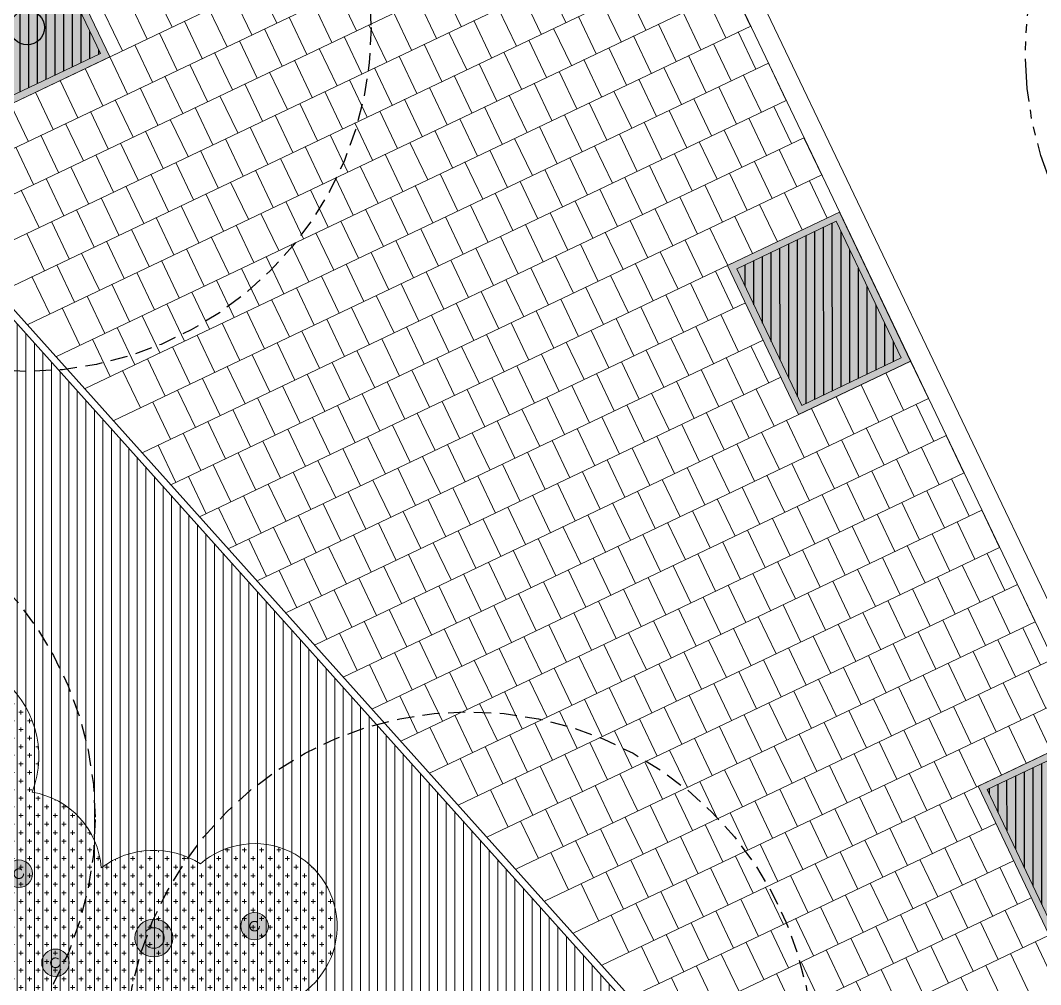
# Model space of a CAD drawing. Header units: metres. Extents: x 678805 to 1359287, y 2747329 to 5497370.
# Drawn here: x 679971.02 to 679985.86, y 2748777.29 to 2748791.31 of the extents above; entities that cross this region are included whole.
import ezdxf
from ezdxf.enums import TextEntityAlignment as Align

# ---------------------------------------------------------------- set-up
doc = ezdxf.new("R2010")
doc.units = ezdxf.units.M
for name, pattern in [('XREF_MON_EIT SUPPORT$0$HIDDEN', [0.375, 0.25, -0.125]), ('XREF_MON_EIT SUPPORT$0$LIM ACERAS$0$PHANTOM2', [1.25, 0.625, -0.125, 0.125, -0.125, 0.125, -0.125]), ('XREF_MON_HSC_FURNITURE$0$DASHED2', [0.375, 0.25, -0.125]), ('XREF_MON_SFT_TREES$0$HIDDEN', [0.375, 0.25, -0.125])]:
    doc.linetypes.add(name, pattern=pattern)
for name, color, linetype in [('00_XREF_MON_HSC_PAVEMENT', 7, 'Continuous'), ('00_XREF_TWQ_BUILDINGS', 7, 'Continuous'), ('00_XREF_TWQ_SFT_TREES', 7, 'Continuous'), ('00_XREF_TWQ_URBAN CONTEXT', 7, 'Continuous'), ('XREF_MON_EIT SUPPORT$0$SL_TREE_CANOPY_', 254, 'XREF_MON_EIT SUPPORT$0$HIDDEN'), ('XREF_MON_EIT SUPPORT$0$SL_TREE_TRUNK_', 254, 'Continuous'), ('XREF_MON_EIT SUPPORT$0$SL_Trees_out_of_scope_', 254, 'Continuous'), ('XREF_MON_GENERAL_LAYOUT$0$02-L-Edge Line Step -10cm', 6, 'Continuous'), ('XREF_MON_HSC_PAVEMENT$0$03-TR-Tree Pit_Green', 74, 'Continuous'), ('XREF_MON_SFT_TREES$0$SL_TREE_CANOPY', 251, 'XREF_MON_SFT_TREES$0$HIDDEN'), ('XREF_MON_SFT_TREES$0$SL_TREE_TRUNK', 251, 'Continuous'), ('XREF_MON_URBAN CONTEXT$0$XREF_MON_EIT SUPPORT', 7, 'Continuous')]:
    doc.layers.add(name, color=color, linetype=linetype)
for name, color, linetype, true_color in [('02-L-Waterfeatures 01', 7, 'Continuous', 0x4da6ff), ('XREF_MON_HSC_PAVEMENT$0$03-TR-Tree Pit_White', 7, 'Continuous', 0xfcfcfc), ('XREF_MON_SFT_TREES$0$SL_TREE_ALBIZIA_LEBBECK', 7, 'Continuous', 0xa3a300), ('XREF_MON_SFT_TREES$0$SL_TREE_ZIZIPHUS_SPINA', 7, 'Continuous', 0xc6d408)]:
    doc.layers.add(name, color=color, linetype=linetype, true_color=true_color)
for name, color, linetype, lineweight in [('XREF_MON_GENERAL_LAYOUT$0$02-L-Material Change', 251, 'Continuous', 5), ('XREF_MON_GENERAL_LAYOUT$0$04-BK-Tree Pit', 6, 'Continuous', 5), ('XREF_MON_HSC_FURNITURE$0$02-L-Furnitures  type 1', 8, 'Continuous', 13), ('XREF_MON_HSC_FURNITURE$0$02-L-Furnitures Paviments', 8, 'Continuous', 5), ('XREF_MON_HSC_PAVEMENT$0$04-BK-Tree Pit', 6, 'Continuous', 5)]:
    doc.layers.add(name, color=color, linetype=linetype, lineweight=lineweight)
for name, color, linetype, lineweight, true_color in [('XREF_MON_HSC_PAVEMENT$0$02-L-Joints-Paviment_07_Precast Concrete Blocks 60X40', 7, 'Continuous', 5, 0x999999), ('XREF_MON_HSC_PAVEMENT$0$03-TR-Pavement_02_Sealed Gravel', 7, 'Continuous', 5, 0x38321e), ('XREF_MON_HSC_PAVEMENT$0$03-TR-Pavement_07_Precast Concrete Blocks 60X40', 7, 'Continuous', 5, 0x999999)]:
    doc.layers.add(name, color=color, linetype=linetype, lineweight=lineweight, true_color=true_color)
doc.layers.get('XREF_MON_SFT_TREES$0$SL_TREE_ALBIZIA_LEBBECK').off()
doc.layers.get('XREF_MON_SFT_TREES$0$SL_TREE_ZIZIPHUS_SPINA').off()
doc.styles.add('XREF_MON_GENERAL_LAYOUT$0$Standard', font='arial.ttf')

# ---------------------------------------------------------------- blocks, each defined once
blk = doc.blocks.new('XREF_MON_EIT SUPPORT$0$trees_outofboundaries')
at = {"layer": 'XREF_MON_EIT SUPPORT$0$SL_TREE_TRUNK_'}
h = blk.add_hatch(color=256, dxfattribs=at)
h.dxf.hatch_style = 1
edge = h.paths.add_edge_path()
edge.add_arc((0, 0), 0.25, 0, 360)
at = {"layer": 'XREF_MON_EIT SUPPORT$0$SL_TREE_CANOPY_', "linetype": 'XREF_MON_EIT SUPPORT$0$LIM ACERAS$0$PHANTOM2'}
blk.add_circle((0, 0), 5, dxfattribs=at)
at = {"layer": 'XREF_MON_EIT SUPPORT$0$SL_TREE_TRUNK_'}
blk.add_circle((0, 0), 0.25, dxfattribs=at)
blk = doc.blocks.new('XREF_MON_EIT SUPPORT')
at = {"layer": 'XREF_MON_EIT SUPPORT$0$SL_Trees_out_of_scope_'}
blk.add_blockref('XREF_MON_EIT SUPPORT$0$trees_outofboundaries', (679990.636, 2748790.831), dxfattribs=at)
blk = doc.blocks.new('XREF_MON_URBAN CONTEXT')
at = {"layer": 'XREF_MON_URBAN CONTEXT$0$XREF_MON_EIT SUPPORT'}
blk.add_blockref('XREF_MON_EIT SUPPORT', (0, 0), dxfattribs=at)
blk = doc.blocks.new('XREF_MON_SFT_TREES$0$Ziziphus_spina_christi')
h = blk.add_hatch()
h.set_pattern_fill('ANSI31', color=256, scale=0.1)
edge = h.paths.add_edge_path()
edge.add_arc((0, 0), 5, 0, 360)
at = {"layer": 'XREF_MON_SFT_TREES$0$SL_TREE_TRUNK'}
h = blk.add_hatch(color=256, dxfattribs=at)
h.dxf.hatch_style = 1
edge = h.paths.add_edge_path()
edge.add_arc((0, 0), 0.25, 0, 360)
at = {"layer": 'XREF_MON_SFT_TREES$0$SL_TREE_CANOPY', "linetype": 'XREF_MON_SFT_TREES$0$HIDDEN'}
blk.add_circle((0, 0), 5, dxfattribs=at)
at = {"layer": 'XREF_MON_SFT_TREES$0$SL_TREE_TRUNK'}
blk.add_circle((0, 0), 0.25, dxfattribs=at)
blk = doc.blocks.new('XREF_MON_SFT_TREES$0$Albizia_lebbeck')
h = blk.add_hatch()
h.set_pattern_fill('ANSI31', color=256, scale=0.1)
edge = h.paths.add_edge_path()
edge.add_arc((0, 0), 5, -25.4481, 334.5519)
at = {"layer": 'XREF_MON_SFT_TREES$0$SL_TREE_TRUNK'}
h = blk.add_hatch(color=256, dxfattribs=at)
h.dxf.hatch_style = 1
edge = h.paths.add_edge_path()
edge.add_arc((0, 0), 0.25, 0, 360)
at = {"layer": 'XREF_MON_SFT_TREES$0$SL_TREE_CANOPY', "linetype": 'XREF_MON_SFT_TREES$0$HIDDEN'}
blk.add_circle((0, 0), 5, dxfattribs=at)
at = {"layer": 'XREF_MON_SFT_TREES$0$SL_TREE_TRUNK'}
blk.add_circle((0, 0), 0.25, dxfattribs=at)
blk = doc.blocks.new('XREF_MON_SFT_TREES')
at = {"layer": 'XREF_MON_SFT_TREES$0$SL_TREE_ALBIZIA_LEBBECK', "rotation": 25.44812939262281}
blk.add_blockref('XREF_MON_SFT_TREES$0$Albizia_lebbeck', (679970.779, 2748771.981), dxfattribs=at)
at = {"layer": 'XREF_MON_SFT_TREES$0$SL_TREE_ZIZIPHUS_SPINA', "rotation": 25.44812939262281}
for p in [(679971.122, 2748791.205), (679967.11, 2748779.691), (679977.549, 2748776.258)]:
    blk.add_blockref('XREF_MON_SFT_TREES$0$Ziziphus_spina_christi', p, dxfattribs=at)
blk = doc.blocks.new('XREF_MON_HSC_PAVEMENT$0$ALCORQUE RECTANGULAR')
at = {"layer": 'XREF_MON_HSC_PAVEMENT$0$03-TR-Tree Pit_Green', "ltscale": 0.3}
h = blk.add_hatch(dxfattribs=at)
h.set_pattern_fill('ANSI31', color=256, scale=0.04, angle=-45)
h.set_pattern_definition([(360, (-2068898.16958, 3428624.0145), (3e-17, 0.127), [])])
h.paths.add_polyline_path([(679903.391, 2748647.421), (679902.702, 2748648.869), (679904.689, 2748649.814), (679905.377, 2748648.367)])
at = {"layer": 'XREF_MON_HSC_PAVEMENT$0$03-TR-Tree Pit_White'}
h = blk.add_hatch(color=256, dxfattribs=at)
h.dxf.hatch_style = 1
h.paths.add_polyline_path([(679903.344, 2748647.288), (679902.569, 2748648.916), (679904.736, 2748649.947), (679905.511, 2748648.319)])
blk = doc.blocks.new('XREF_MON_HSC_PAVEMENT$0$Escocell Quadrat')
at = {"layer": 'XREF_MON_HSC_PAVEMENT$0$03-TR-Tree Pit_Green'}
h = blk.add_hatch(dxfattribs=at)
h.set_pattern_fill('ANSI31', color=256, scale=0.04, angle=19.5514)
h.set_pattern_definition([(64.551379247, (-1794786.01457, -2189831.7944), (-0.114677314033, 0.0545720958565), [])])
h.paths.add_polyline_path([(-1.159, 0.359), (-2.759, 0.359), (-2.759, -1.241), (-1.159, -1.241)])
at = {"layer": 'XREF_MON_HSC_PAVEMENT$0$03-TR-Tree Pit_White'}
h = blk.add_hatch(color=256, dxfattribs=at)
h.dxf.hatch_style = 1
h.paths.add_polyline_path([(-2.859, 0.459), (-1.059, 0.459), (-1.059, -1.341), (-2.859, -1.341)])
at = {"ltscale": 0.3}
blk.add_lwpolyline([(-2.759, -1.241), (-1.159, -1.241), (-1.159, 0.359), (-2.759, 0.359)], close=True, dxfattribs=at)
blk = doc.blocks.new('XREF_MON_HSC_PAVEMENT')
at = {"layer": 'XREF_MON_HSC_PAVEMENT$0$03-TR-Pavement_02_Sealed Gravel', "linetype": 'Continuous'}
h = blk.add_hatch(dxfattribs=at)
h.set_pattern_fill('ANSI31', color=256, scale=0.0393, angle=45)
h.set_pattern_definition([(90, (652974.11672, 2717198.73223), (-0.1247775, 0), [])])
h.paths.add_polyline_path([(679942.353, 2748782.84), (679957.858, 2748787.975), (679962.616, 2748773.612), (679947.111, 2748768.477)], flags=16)
h.paths.add_polyline_path([(679947.422, 2748813.15), (679917.58, 2748798.949), (679953.093, 2748759.365), (679980.42, 2748776.369)])
at = {"layer": 'XREF_MON_HSC_PAVEMENT$0$02-L-Joints-Paviment_07_Precast Concrete Blocks 60X40'}
for points in [[(679974.492, 2748791.811), (679974.75, 2748791.269)], [(679978.957, 2748791.279), (679978.7, 2748791.821)], [(679973.228, 2748791.21), (679972.97, 2748791.751)], [(679975.912, 2748791.159), (679975.654, 2748791.701)], [(679977.176, 2748791.76), (679977.434, 2748791.219)], [(679978.596, 2748791.107), (679978.338, 2748791.649)], [(679979.86, 2748791.709), (679980.118, 2748791.167)], [(679981.642, 2748791.227), (679981.384, 2748791.769)], [(679972.867, 2748791.038), (679972.609, 2748791.58)], [(679974.131, 2748791.639), (679974.389, 2748791.098)], [(679975.551, 2748790.987), (679975.293, 2748791.529)], [(679976.815, 2748791.589), (679977.073, 2748791.047)], [(679979.499, 2748791.537), (679979.757, 2748790.995)], [(679981.281, 2748791.055), (679981.023, 2748791.597)], [(679972.506, 2748790.866), (679972.248, 2748791.408)], [(679973.77, 2748791.467), (679974.028, 2748790.926)], [(679975.19, 2748790.815), (679974.932, 2748791.357)], [(679976.454, 2748791.417), (679976.711, 2748790.875)], [(679978.235, 2748790.935), (679977.977, 2748791.477)], [(679979.138, 2748791.365), (679979.396, 2748790.823)], [(679980.919, 2748790.883), (679980.662, 2748791.425)], [(679973.409, 2748791.296), (679973.666, 2748790.754)], [(679976.092, 2748791.245), (679976.35, 2748790.703)], [(679977.874, 2748790.763), (679977.616, 2748791.305)], [(679980.558, 2748790.712), (679980.3, 2748791.253)], [(679973.047, 2748791.124), (679973.305, 2748790.582)], [(679974.828, 2748790.643), (679974.571, 2748791.185)], [(679975.731, 2748791.073), (679975.989, 2748790.531)], [(679977.513, 2748790.591), (679977.255, 2748791.133)], [(679978.777, 2748791.193), (679979.035, 2748790.651)], [(679980.197, 2748790.54), (679979.939, 2748791.082)], [(679981.461, 2748791.141), (679981.719, 2748790.6)], [(679972.686, 2748790.952), (679972.944, 2748790.41)], [(679974.467, 2748790.471), (679974.209, 2748791.013)], [(679977.151, 2748790.42), (679976.894, 2748790.961)], [(679978.416, 2748791.021), (679978.673, 2748790.479)], [(679979.836, 2748790.368), (679979.578, 2748790.91)], [(679981.1, 2748790.969), (679981.358, 2748790.428)], [(679972.325, 2748790.78), (679972.583, 2748790.238)], [(679974.106, 2748790.299), (679973.848, 2748790.841)], [(679975.37, 2748790.901), (679975.628, 2748790.359)], [(679976.79, 2748790.248), (679976.532, 2748790.79)], [(679978.054, 2748790.849), (679978.312, 2748790.308)], [(679980.739, 2748790.798), (679980.997, 2748790.256)], [(679971.964, 2748790.608), (679972.222, 2748790.066)], [(679973.745, 2748790.128), (679973.487, 2748790.669)], [(679975.009, 2748790.729), (679975.267, 2748790.187)], [(679976.429, 2748790.076), (679976.171, 2748790.618)], [(679977.693, 2748790.677), (679977.951, 2748790.136)], [(679979.475, 2748790.196), (679979.217, 2748790.738)], [(679980.378, 2748790.626), (679980.635, 2748790.084)], [(679982.159, 2748790.144), (679981.901, 2748790.686)], [(679973.384, 2748789.956), (679973.126, 2748790.498)], [(679974.648, 2748790.557), (679974.906, 2748790.015)], [(679977.332, 2748790.506), (679977.59, 2748789.964)], [(679979.113, 2748790.024), (679978.856, 2748790.566)], [(679981.798, 2748789.972), (679981.54, 2748790.514)], [(679971.603, 2748790.436), (679971.86, 2748789.894)], [(679973.022, 2748789.784), (679972.765, 2748790.326)], [(679974.287, 2748790.385), (679974.544, 2748789.844)], [(679976.068, 2748789.904), (679975.81, 2748790.446)], [(679976.971, 2748790.334), (679977.229, 2748789.792)], [(679978.752, 2748789.852), (679978.494, 2748790.394)], [(679980.016, 2748790.454), (679980.274, 2748789.912)], [(679981.437, 2748789.801), (679981.179, 2748790.342)], [(679971.241, 2748790.264), (679971.499, 2748789.723)], [(679973.925, 2748790.214), (679974.183, 2748789.672)], [(679975.707, 2748789.732), (679975.449, 2748790.274)], [(679978.391, 2748789.68), (679978.133, 2748790.222)], [(679979.655, 2748790.282), (679979.913, 2748789.74)], [(679981.075, 2748789.629), (679980.818, 2748790.17)], [(679970.88, 2748790.092), (679971.138, 2748789.551)], [(679972.661, 2748789.612), (679972.403, 2748790.154)], [(679973.564, 2748790.042), (679973.822, 2748789.5)], [(679975.345, 2748789.56), (679975.088, 2748790.102)], [(679976.61, 2748790.162), (679976.867, 2748789.62)], [(679978.03, 2748789.508), (679977.772, 2748790.05)], [(679979.294, 2748790.11), (679979.552, 2748789.568)], [(679981.978, 2748790.058), (679982.236, 2748789.517)], [(679972.3, 2748789.44), (679972.042, 2748789.982)], [(679973.203, 2748789.87), (679973.461, 2748789.328)], [(679974.984, 2748789.388), (679974.726, 2748789.93)], [(679976.248, 2748789.99), (679976.506, 2748789.448)], [(679977.669, 2748789.337), (679977.411, 2748789.878)], [(679978.933, 2748789.938), (679979.191, 2748789.396)], [(679980.714, 2748789.457), (679980.456, 2748789.999)], [(679981.617, 2748789.886), (679981.875, 2748789.345)], [(679971.939, 2748789.268), (679971.681, 2748789.81)], [(679974.623, 2748789.216), (679974.365, 2748789.758)], [(679975.887, 2748789.818), (679976.145, 2748789.276)], [(679978.572, 2748789.766), (679978.829, 2748789.225)], [(679980.353, 2748789.285), (679980.095, 2748789.827)], [(679971.578, 2748789.096), (679971.32, 2748789.638)], [(679972.842, 2748789.698), (679973.1, 2748789.156)], [(679974.262, 2748789.045), (679974.004, 2748789.586)], [(679975.526, 2748789.646), (679975.784, 2748789.104)], [(679977.307, 2748789.165), (679977.05, 2748789.707)], [(679978.21, 2748789.594), (679978.468, 2748789.053)], [(679979.992, 2748789.113), (679979.734, 2748789.655)], [(679981.256, 2748789.715), (679981.514, 2748789.173)], [(679982.676, 2748789.061), (679982.418, 2748789.603)], [(679971.216, 2748788.924), (679970.959, 2748789.466)], [(679972.481, 2748789.526), (679972.738, 2748788.984)], [(679975.165, 2748789.474), (679975.423, 2748788.933)], [(679976.946, 2748788.993), (679976.688, 2748789.535)], [(679977.849, 2748789.423), (679978.107, 2748788.881)], [(679979.631, 2748788.941), (679979.373, 2748789.483)], [(679980.895, 2748789.543), (679981.153, 2748789.001)], [(679982.315, 2748788.889), (679982.057, 2748789.431)], [(679972.119, 2748789.354), (679972.377, 2748788.812)], [(679973.901, 2748788.873), (679973.643, 2748789.415)], [(679974.804, 2748789.302), (679975.062, 2748788.761)], [(679976.585, 2748788.821), (679976.327, 2748789.363)], [(679979.269, 2748788.769), (679979.012, 2748789.311)], [(679980.534, 2748789.371), (679980.791, 2748788.829)], [(679971.758, 2748789.182), (679972.016, 2748788.64)], [(679973.54, 2748788.701), (679973.282, 2748789.243)], [(679974.443, 2748789.131), (679974.7, 2748788.589)], [(679976.224, 2748788.649), (679975.966, 2748789.191)], [(679977.488, 2748789.251), (679977.746, 2748788.709)], [(679978.908, 2748788.597), (679978.65, 2748789.139)], [(679980.172, 2748789.199), (679980.43, 2748788.657)], [(679981.954, 2748788.718), (679981.696, 2748789.259)], [(679971.397, 2748789.01), (679971.655, 2748788.469)], [(679973.178, 2748788.529), (679972.921, 2748789.071)], [(679975.863, 2748788.477), (679975.605, 2748789.019)], [(679977.127, 2748789.079), (679977.385, 2748788.537)], [(679979.811, 2748789.027), (679980.069, 2748788.485)], [(679981.593, 2748788.546), (679981.335, 2748789.087)], [(679971.036, 2748788.839), (679971.294, 2748788.297)], [(679972.817, 2748788.357), (679972.559, 2748788.899)], [(679974.081, 2748788.959), (679974.339, 2748788.417)], [(679975.501, 2748788.305), (679975.244, 2748788.847)], [(679976.766, 2748788.907), (679977.023, 2748788.365)], [(679978.547, 2748788.426), (679978.289, 2748788.967)], [(679979.45, 2748788.855), (679979.708, 2748788.313)], [(679981.231, 2748788.374), (679980.974, 2748788.916)], [(679982.496, 2748788.975), (679982.753, 2748788.434)], [(679972.456, 2748788.185), (679972.198, 2748788.727)], [(679973.72, 2748788.787), (679973.978, 2748788.245)], [(679976.404, 2748788.735), (679976.662, 2748788.193)], [(679978.186, 2748788.254), (679977.928, 2748788.795)], [(679979.089, 2748788.683), (679979.347, 2748788.142)], [(679980.87, 2748788.202), (679980.612, 2748788.744)], [(679982.134, 2748788.803), (679982.392, 2748788.262)], [(679972.095, 2748788.013), (679971.837, 2748788.555)], [(679973.359, 2748788.615), (679973.617, 2748788.073)], [(679975.14, 2748788.133), (679974.882, 2748788.675)], [(679976.043, 2748788.563), (679976.301, 2748788.021)], [(679977.825, 2748788.082), (679977.567, 2748788.624)], [(679980.509, 2748788.03), (679980.251, 2748788.572)], [(679981.773, 2748788.632), (679982.031, 2748788.09)], [(679971.734, 2748787.841), (679971.476, 2748788.383)], [(679972.998, 2748788.443), (679973.256, 2748787.901)], [(679974.779, 2748787.962), (679974.521, 2748788.503)], [(679975.682, 2748788.391), (679975.94, 2748787.85)], [(679977.463, 2748787.91), (679977.206, 2748788.452)], [(679978.728, 2748788.511), (679978.985, 2748787.97)], [(679980.148, 2748787.858), (679979.89, 2748788.4)], [(679981.412, 2748788.46), (679981.67, 2748787.918)], [(679972.637, 2748788.271), (679972.894, 2748787.729)], [(679974.418, 2748787.79), (679974.16, 2748788.332)], [(679977.102, 2748787.738), (679976.844, 2748788.28)], [(679978.366, 2748788.34), (679978.624, 2748787.798)], [(679981.051, 2748788.288), (679981.309, 2748787.746)], [(679971.372, 2748787.67), (679971.115, 2748788.211)], [(679972.275, 2748788.099), (679972.533, 2748787.558)], [(679974.057, 2748787.618), (679973.799, 2748788.16)], [(679975.321, 2748788.219), (679975.579, 2748787.678)], [(679976.741, 2748787.566), (679976.483, 2748788.108)], [(679978.005, 2748788.168), (679978.263, 2748787.626)], [(679979.787, 2748787.686), (679979.529, 2748788.228)], [(679980.69, 2748788.116), (679980.947, 2748787.574)], [(679973.696, 2748787.446), (679973.438, 2748787.988)], [(679974.96, 2748788.048), (679975.218, 2748787.506)], [(679977.644, 2748787.996), (679977.902, 2748787.454)], [(679979.425, 2748787.514), (679979.168, 2748788.056)], [(679980.328, 2748787.944), (679980.586, 2748787.402)], [(679971.914, 2748787.927), (679972.172, 2748787.386)], [(679973.334, 2748787.274), (679973.077, 2748787.816)], [(679974.599, 2748787.876), (679974.856, 2748787.334)], [(679976.38, 2748787.394), (679976.122, 2748787.936)], [(679977.283, 2748787.824), (679977.541, 2748787.282)], [(679979.064, 2748787.343), (679978.806, 2748787.884)], [(679971.553, 2748787.756), (679971.811, 2748787.214)], [(679972.973, 2748787.102), (679972.715, 2748787.644)], [(679974.237, 2748787.704), (679974.495, 2748787.162)], [(679976.019, 2748787.222), (679975.761, 2748787.764)], [(679976.922, 2748787.652), (679977.179, 2748787.11)], [(679978.703, 2748787.171), (679978.445, 2748787.712)], [(679979.967, 2748787.772), (679980.225, 2748787.23)], [(679981.387, 2748787.119), (679981.13, 2748787.661)], [(679971.192, 2748787.584), (679971.45, 2748787.042)], [(679973.876, 2748787.532), (679974.134, 2748786.99)], [(679975.657, 2748787.051), (679975.4, 2748787.592)], [(679978.342, 2748786.999), (679978.084, 2748787.541)], [(679979.606, 2748787.6), (679979.864, 2748787.059)], [(679972.612, 2748786.93), (679972.354, 2748787.472)], [(679973.515, 2748787.36), (679973.773, 2748786.818)], [(679975.296, 2748786.879), (679975.038, 2748787.42)], [(679976.56, 2748787.48), (679976.818, 2748786.938)], [(679977.981, 2748786.827), (679977.723, 2748787.369)], [(679979.245, 2748787.428), (679979.503, 2748786.887)], [(679981.026, 2748786.947), (679980.768, 2748787.489)], [(679972.251, 2748786.758), (679971.993, 2748787.3)], [(679974.935, 2748786.707), (679974.677, 2748787.249)], [(679976.199, 2748787.308), (679976.457, 2748786.767)], [(679977.619, 2748786.655), (679977.362, 2748787.197)], [(679978.884, 2748787.257), (679979.141, 2748786.715)], [(679980.665, 2748786.775), (679980.407, 2748787.317)], [(679971.89, 2748786.587), (679971.632, 2748787.128)], [(679973.154, 2748787.188), (679973.412, 2748786.646)], [(679974.574, 2748786.535), (679974.316, 2748787.077)], [(679975.838, 2748787.136), (679976.096, 2748786.595)], [(679978.522, 2748787.085), (679978.78, 2748786.543)], [(679980.304, 2748786.603), (679980.046, 2748787.145)], [(679972.793, 2748787.016), (679973.05, 2748786.475)], [(679974.213, 2748786.363), (679973.955, 2748786.905)], [(679975.477, 2748786.965), (679975.735, 2748786.423)], [(679977.258, 2748786.483), (679977, 2748787.025)], [(679978.161, 2748786.913), (679978.419, 2748786.371)], [(679979.943, 2748786.431), (679979.685, 2748786.973)], [(679981.207, 2748787.033), (679981.465, 2748786.491)], [(679972.431, 2748786.844), (679972.689, 2748786.303)], [(679975.116, 2748786.793), (679975.374, 2748786.251)], [(679976.897, 2748786.311), (679976.639, 2748786.853)], [(679979.581, 2748786.26), (679979.324, 2748786.801)], [(679980.846, 2748786.861), (679981.103, 2748786.319)], [(679972.07, 2748786.673), (679972.328, 2748786.131)], [(679973.852, 2748786.191), (679973.594, 2748786.733)], [(679974.755, 2748786.621), (679975.012, 2748786.079)], [(679976.536, 2748786.139), (679976.278, 2748786.681)], [(679977.8, 2748786.741), (679978.058, 2748786.199)], [(679979.22, 2748786.088), (679978.962, 2748786.629)], [(679980.484, 2748786.689), (679980.742, 2748786.147)], [(679973.49, 2748786.019), (679973.233, 2748786.561)], [(679976.175, 2748785.968), (679975.917, 2748786.509)], [(679977.439, 2748786.569), (679977.697, 2748786.027)], [(679978.859, 2748785.916), (679978.601, 2748786.458)], [(679980.123, 2748786.517), (679980.381, 2748785.976)], [(679981.905, 2748786.036), (679981.647, 2748786.578)], [(679973.129, 2748785.847), (679972.871, 2748786.389)], [(679974.393, 2748786.449), (679974.651, 2748785.907)], [(679975.813, 2748785.796), (679975.556, 2748786.337)], [(679977.078, 2748786.397), (679977.335, 2748785.855)], [(679979.762, 2748786.345), (679980.02, 2748785.804)], [(679981.543, 2748785.864), (679981.286, 2748786.406)], [(679984.227, 2748785.813), (679983.969, 2748786.355)], [(679972.768, 2748785.676), (679972.51, 2748786.217)], [(679974.032, 2748786.277), (679974.29, 2748785.735)], [(679975.452, 2748785.624), (679975.194, 2748786.166)], [(679976.716, 2748786.225), (679976.974, 2748785.684)], [(679978.498, 2748785.744), (679978.24, 2748786.286)], [(679979.401, 2748786.174), (679979.659, 2748785.632)], [(679981.182, 2748785.692), (679980.924, 2748786.234)], [(679983.866, 2748785.641), (679983.608, 2748786.183)], [(679973.671, 2748786.105), (679973.929, 2748785.563)], [(679976.355, 2748786.053), (679976.613, 2748785.512)], [(679978.137, 2748785.572), (679977.879, 2748786.114)], [(679980.821, 2748785.52), (679980.563, 2748786.062)], [(679983.505, 2748785.469), (679983.247, 2748786.011)], [(679973.31, 2748785.933), (679973.568, 2748785.392)], [(679975.091, 2748785.452), (679974.833, 2748785.994)], [(679975.994, 2748785.882), (679976.252, 2748785.34)], [(679977.775, 2748785.4), (679977.518, 2748785.942)], [(679979.04, 2748786.002), (679979.297, 2748785.46)], [(679980.46, 2748785.348), (679980.202, 2748785.89)], [(679981.724, 2748785.95), (679981.982, 2748785.408)], [(679972.949, 2748785.761), (679973.206, 2748785.22)], [(679974.73, 2748785.28), (679974.472, 2748785.822)], [(679977.414, 2748785.228), (679977.156, 2748785.77)], [(679978.678, 2748785.83), (679978.936, 2748785.288)], [(679980.099, 2748785.177), (679979.841, 2748785.718)], [(679981.363, 2748785.778), (679981.621, 2748785.236)], [(679983.144, 2748785.298), (679982.886, 2748785.839)], [(679984.047, 2748785.727), (679984.304, 2748785.185)], [(679974.369, 2748785.108), (679974.111, 2748785.65)], [(679975.633, 2748785.71), (679975.891, 2748785.168)], [(679977.053, 2748785.056), (679976.795, 2748785.598)], [(679978.317, 2748785.658), (679978.575, 2748785.116)], [(679981.002, 2748785.606), (679981.259, 2748785.064)], [(679982.782, 2748785.126), (679982.525, 2748785.668)], [(679974.008, 2748784.936), (679973.75, 2748785.478)], [(679975.272, 2748785.538), (679975.53, 2748784.996)], [(679976.692, 2748784.885), (679976.434, 2748785.426)], [(679977.956, 2748785.486), (679978.214, 2748784.944)], [(679979.737, 2748785.005), (679979.48, 2748785.546)], [(679980.64, 2748785.434), (679980.898, 2748784.893)], [(679982.421, 2748784.954), (679982.163, 2748785.496)], [(679983.685, 2748785.555), (679983.943, 2748785.014)], [(679973.646, 2748784.764), (679973.389, 2748785.306)], [(679974.911, 2748785.366), (679975.168, 2748784.824)], [(679977.595, 2748785.314), (679977.853, 2748784.772)], [(679979.376, 2748784.833), (679979.118, 2748785.375)], [(679982.06, 2748784.782), (679981.802, 2748785.324)], [(679983.324, 2748785.384), (679983.582, 2748784.842)], [(679984.744, 2748784.73), (679984.487, 2748785.272)], [(679973.285, 2748784.593), (679973.027, 2748785.134)], [(679974.549, 2748785.194), (679974.807, 2748784.652)], [(679976.331, 2748784.713), (679976.073, 2748785.254)], [(679977.234, 2748785.142), (679977.491, 2748784.601)], [(679979.015, 2748784.661), (679978.757, 2748785.203)], [(679980.279, 2748785.262), (679980.537, 2748784.721)], [(679981.699, 2748784.61), (679981.441, 2748785.152)], [(679982.963, 2748785.212), (679983.221, 2748784.67)], [(679974.188, 2748785.022), (679974.446, 2748784.48)], [(679975.969, 2748784.541), (679975.712, 2748785.083)], [(679978.654, 2748784.489), (679978.396, 2748785.031)], [(679979.918, 2748785.091), (679980.176, 2748784.549)], [(679981.338, 2748784.438), (679981.08, 2748784.98)], [(679982.602, 2748785.04), (679982.86, 2748784.498)], [(679984.383, 2748784.558), (679984.125, 2748785.1)], [(679973.827, 2748784.85), (679974.085, 2748784.309)], [(679975.608, 2748784.369), (679975.35, 2748784.911)], [(679976.872, 2748784.97), (679977.13, 2748784.429)], [(679978.293, 2748784.317), (679978.035, 2748784.859)], [(679979.557, 2748784.919), (679979.815, 2748784.377)], [(679982.241, 2748784.868), (679982.498, 2748784.326)], [(679984.022, 2748784.386), (679983.764, 2748784.928)], [(679973.466, 2748784.678), (679973.724, 2748784.137)], [(679975.247, 2748784.197), (679974.989, 2748784.739)], [(679976.511, 2748784.799), (679976.769, 2748784.257)], [(679977.931, 2748784.145), (679977.674, 2748784.687)], [(679979.196, 2748784.747), (679979.453, 2748784.205)], [(679980.977, 2748784.266), (679980.719, 2748784.808)], [(679981.879, 2748784.696), (679982.137, 2748784.154)], [(679983.661, 2748784.215), (679983.403, 2748784.756)], [(679974.886, 2748784.025), (679974.628, 2748784.567)], [(679976.15, 2748784.627), (679976.408, 2748784.085)], [(679978.834, 2748784.575), (679979.092, 2748784.033)], [(679980.615, 2748784.094), (679980.358, 2748784.636)], [(679983.3, 2748784.043), (679983.042, 2748784.585)], [(679984.564, 2748784.644), (679984.822, 2748784.103)], [(679974.525, 2748783.853), (679974.267, 2748784.395)], [(679975.789, 2748784.455), (679976.047, 2748783.913)], [(679977.57, 2748783.973), (679977.312, 2748784.515)], [(679978.473, 2748784.403), (679978.731, 2748783.861)], [(679980.254, 2748783.923), (679979.996, 2748784.464)], [(679981.518, 2748784.524), (679981.776, 2748783.982)], [(679982.938, 2748783.871), (679982.681, 2748784.413)], [(679984.203, 2748784.472), (679984.46, 2748783.931)], [(679975.428, 2748784.283), (679975.685, 2748783.741)], [(679977.209, 2748783.802), (679976.951, 2748784.343)], [(679978.112, 2748784.231), (679978.37, 2748783.689)], [(679979.893, 2748783.751), (679979.635, 2748784.293)], [(679981.157, 2748784.352), (679981.415, 2748783.81)], [(679982.577, 2748783.699), (679982.319, 2748784.241)], [(679983.841, 2748784.301), (679984.099, 2748783.759)], [(679974.164, 2748783.681), (679973.906, 2748784.223)], [(679975.066, 2748784.111), (679975.324, 2748783.569)], [(679976.848, 2748783.63), (679976.59, 2748784.171)], [(679979.532, 2748783.579), (679979.274, 2748784.121)], [(679980.796, 2748784.18), (679981.054, 2748783.639)], [(679983.48, 2748784.129), (679983.738, 2748783.587)], [(679985.262, 2748783.647), (679985.004, 2748784.189)], [(679974.705, 2748783.939), (679974.963, 2748783.397)], [(679976.487, 2748783.458), (679976.229, 2748784)], [(679977.751, 2748784.059), (679978.009, 2748783.518)], [(679979.171, 2748783.407), (679978.913, 2748783.949)], [(679980.435, 2748784.009), (679980.693, 2748783.467)], [(679982.216, 2748783.527), (679981.958, 2748784.069)], [(679983.119, 2748783.957), (679983.377, 2748783.415)], [(679984.9, 2748783.475), (679984.643, 2748784.017)], [(679976.125, 2748783.286), (679975.868, 2748783.828)], [(679977.39, 2748783.887), (679977.647, 2748783.346)], [(679980.074, 2748783.837), (679980.331, 2748783.295)], [(679981.855, 2748783.355), (679981.597, 2748783.897)], [(679982.758, 2748783.785), (679983.016, 2748783.243)], [(679984.539, 2748783.303), (679984.281, 2748783.845)], [(679974.344, 2748783.767), (679974.602, 2748783.226)], [(679975.764, 2748783.114), (679975.506, 2748783.656)], [(679977.028, 2748783.716), (679977.286, 2748783.174)], [(679978.809, 2748783.235), (679978.552, 2748783.777)], [(679979.712, 2748783.665), (679979.97, 2748783.123)], [(679981.494, 2748783.183), (679981.236, 2748783.725)], [(679984.178, 2748783.132), (679983.92, 2748783.673)], [(679976.667, 2748783.544), (679976.925, 2748783.002)], [(679978.448, 2748783.063), (679978.19, 2748783.605)], [(679979.351, 2748783.493), (679979.609, 2748782.951)], [(679981.133, 2748783.011), (679980.875, 2748783.553)], [(679982.397, 2748783.613), (679982.654, 2748783.071)], [(679983.817, 2748782.96), (679983.559, 2748783.502)], [(679985.081, 2748783.561), (679985.339, 2748783.02)], [(679975.403, 2748782.942), (679975.145, 2748783.484)], [(679976.306, 2748783.372), (679976.564, 2748782.83)], [(679978.087, 2748782.891), (679977.829, 2748783.433)], [(679980.771, 2748782.84), (679980.514, 2748783.381)], [(679982.035, 2748783.441), (679982.293, 2748782.899)], [(679984.72, 2748783.389), (679984.978, 2748782.848)], [(679975.042, 2748782.77), (679974.784, 2748783.312)], [(679975.945, 2748783.2), (679976.203, 2748782.658)], [(679977.726, 2748782.719), (679977.468, 2748783.261)], [(679978.99, 2748783.321), (679979.248, 2748782.779)], [(679980.41, 2748782.668), (679980.152, 2748783.21)], [(679981.674, 2748783.269), (679981.932, 2748782.728)], [(679983.456, 2748782.788), (679983.198, 2748783.33)], [(679984.359, 2748783.218), (679984.616, 2748782.676)], [(679977.365, 2748782.548), (679977.107, 2748783.089)], [(679978.629, 2748783.149), (679978.887, 2748782.607)], [(679981.313, 2748783.097), (679981.571, 2748782.556)], [(679983.094, 2748782.616), (679982.837, 2748783.158)], [(679983.997, 2748783.046), (679984.255, 2748782.504)], [(679985.779, 2748782.564), (679985.521, 2748783.106)], [(679975.584, 2748783.028), (679975.841, 2748782.486)], [(679977.003, 2748782.376), (679976.746, 2748782.918)], [(679978.268, 2748782.977), (679978.525, 2748782.435)], [(679980.049, 2748782.496), (679979.791, 2748783.038)], [(679980.952, 2748782.926), (679981.21, 2748782.384)], [(679982.733, 2748782.444), (679982.475, 2748782.986)], [(679985.418, 2748782.392), (679985.16, 2748782.934)], [(679975.222, 2748782.856), (679975.48, 2748782.314)], [(679976.642, 2748782.204), (679976.384, 2748782.746)], [(679977.906, 2748782.805), (679978.164, 2748782.264)], [(679979.688, 2748782.324), (679979.43, 2748782.866)], [(679980.591, 2748782.754), (679980.849, 2748782.212)], [(679982.372, 2748782.272), (679982.114, 2748782.814)], [(679983.636, 2748782.874), (679983.894, 2748782.332)], [(679985.056, 2748782.221), (679984.799, 2748782.762)], [(679977.545, 2748782.634), (679977.803, 2748782.092)], [(679979.327, 2748782.152), (679979.069, 2748782.694)], [(679982.011, 2748782.1), (679981.753, 2748782.642)], [(679983.275, 2748782.702), (679983.533, 2748782.16)], [(679976.281, 2748782.032), (679976.023, 2748782.574)], [(679977.184, 2748782.462), (679977.442, 2748781.92)], [(679978.965, 2748781.98), (679978.708, 2748782.522)], [(679980.23, 2748782.582), (679980.487, 2748782.04)], [(679981.65, 2748781.928), (679981.392, 2748782.47)], [(679982.914, 2748782.53), (679983.172, 2748781.988)], [(679984.695, 2748782.049), (679984.437, 2748782.59)], [(679985.598, 2748782.478), (679985.856, 2748781.937)], [(679975.92, 2748781.86), (679975.662, 2748782.402)], [(679978.604, 2748781.808), (679978.346, 2748782.35)], [(679979.868, 2748782.41), (679980.126, 2748781.868)], [(679982.553, 2748782.358), (679982.81, 2748781.816)], [(679984.334, 2748781.877), (679984.076, 2748782.419)], [(679985.237, 2748782.306), (679985.495, 2748781.765)], [(679976.823, 2748782.29), (679977.081, 2748781.748)], [(679978.243, 2748781.636), (679977.985, 2748782.178)], [(679979.507, 2748782.238), (679979.765, 2748781.696)], [(679981.289, 2748781.757), (679981.031, 2748782.298)], [(679982.191, 2748782.186), (679982.449, 2748781.645)], [(679983.973, 2748781.705), (679983.715, 2748782.247)], [(679976.462, 2748782.118), (679976.719, 2748781.576)], [(679977.882, 2748781.465), (679977.624, 2748782.006)], [(679979.146, 2748782.066), (679979.404, 2748781.524)], [(679980.927, 2748781.585), (679980.669, 2748782.127)], [(679981.83, 2748782.014), (679982.088, 2748781.473)], [(679983.612, 2748781.533), (679983.354, 2748782.075)], [(679984.876, 2748782.135), (679985.134, 2748781.593)], [(679976.1, 2748781.946), (679976.358, 2748781.404)], [(679978.785, 2748781.894), (679979.043, 2748781.353)], [(679980.566, 2748781.413), (679980.308, 2748781.955)], [(679983.25, 2748781.361), (679982.993, 2748781.903)], [(679984.515, 2748781.963), (679984.772, 2748781.421)], [(679977.521, 2748781.293), (679977.263, 2748781.835)], [(679978.424, 2748781.722), (679978.681, 2748781.181)], [(679980.205, 2748781.241), (679979.947, 2748781.783)], [(679981.469, 2748781.843), (679981.727, 2748781.301)], [(679982.889, 2748781.189), (679982.631, 2748781.731)], [(679984.153, 2748781.791), (679984.411, 2748781.249)], [(679985.935, 2748781.309), (679985.677, 2748781.851)], [(679977.159, 2748781.121), (679976.902, 2748781.663)], [(679979.844, 2748781.069), (679979.586, 2748781.611)], [(679981.108, 2748781.671), (679981.366, 2748781.129)], [(679982.528, 2748781.017), (679982.27, 2748781.559)], [(679983.792, 2748781.619), (679984.05, 2748781.077)], [(679985.574, 2748781.138), (679985.316, 2748781.679)], [(679976.798, 2748780.949), (679976.54, 2748781.491)], [(679978.062, 2748781.551), (679978.32, 2748781.009)], [(679979.483, 2748780.897), (679979.225, 2748781.439)], [(679980.747, 2748781.499), (679981.005, 2748780.957)], [(679983.431, 2748781.447), (679983.689, 2748780.905)], [(679985.212, 2748780.966), (679984.955, 2748781.507)], [(679977.701, 2748781.379), (679977.959, 2748780.837)], [(679979.121, 2748780.725), (679978.864, 2748781.267)], [(679980.386, 2748781.327), (679980.643, 2748780.785)], [(679982.167, 2748780.846), (679981.909, 2748781.387)], [(679983.07, 2748781.275), (679983.328, 2748780.733)], [(679984.851, 2748780.794), (679984.593, 2748781.336)], [(679977.34, 2748781.207), (679977.598, 2748780.665)], [(679980.024, 2748781.155), (679980.282, 2748780.613)], [(679981.806, 2748780.674), (679981.548, 2748781.215)], [(679984.49, 2748780.622), (679984.232, 2748781.164)], [(679985.754, 2748781.223), (679986.012, 2748780.682)], [(679976.979, 2748781.035), (679977.237, 2748780.493)], [(679978.76, 2748780.553), (679978.502, 2748781.095)], [(679979.663, 2748780.983), (679979.921, 2748780.441)], [(679981.444, 2748780.502), (679981.187, 2748781.044)], [(679982.709, 2748781.103), (679982.966, 2748780.562)], [(679984.129, 2748780.45), (679983.871, 2748780.992)], [(679985.393, 2748781.052), (679985.651, 2748780.51)], [(679978.399, 2748780.382), (679978.141, 2748780.923)], [(679981.083, 2748780.33), (679980.825, 2748780.872)], [(679982.347, 2748780.931), (679982.605, 2748780.39)], [(679983.768, 2748780.278), (679983.51, 2748780.82)], [(679985.032, 2748780.88), (679985.29, 2748780.338)], [(679978.038, 2748780.21), (679977.78, 2748780.752)], [(679979.302, 2748780.811), (679979.56, 2748780.27)], [(679980.722, 2748780.158), (679980.464, 2748780.7)], [(679981.986, 2748780.76), (679982.244, 2748780.218)], [(679984.671, 2748780.708), (679984.928, 2748780.166)], [(679977.677, 2748780.038), (679977.419, 2748780.58)], [(679978.941, 2748780.639), (679979.199, 2748780.098)], [(679980.361, 2748779.986), (679980.103, 2748780.528)], [(679981.625, 2748780.588), (679981.883, 2748780.046)], [(679983.406, 2748780.106), (679983.149, 2748780.648)], [(679984.309, 2748780.536), (679984.567, 2748779.994)], [(679978.58, 2748780.468), (679978.837, 2748779.926)], [(679981.264, 2748780.416), (679981.522, 2748779.874)], [(679983.045, 2748779.934), (679982.787, 2748780.476)], [(679978.218, 2748780.296), (679978.476, 2748779.754)], [(679980, 2748779.814), (679979.742, 2748780.356)], [(679980.903, 2748780.244), (679981.161, 2748779.702)], [(679982.684, 2748779.763), (679982.426, 2748780.304)], [(679983.948, 2748780.364), (679984.206, 2748779.822)], [(679977.857, 2748780.124), (679978.115, 2748779.582)], [(679979.639, 2748779.642), (679979.381, 2748780.184)], [(679982.323, 2748779.591), (679982.065, 2748780.132)], [(679983.587, 2748780.192), (679983.845, 2748779.65)], [(679985.007, 2748779.539), (679984.749, 2748780.081)], [(679979.277, 2748779.471), (679979.02, 2748780.012)], [(679980.542, 2748780.072), (679980.799, 2748779.53)], [(679981.962, 2748779.419), (679981.704, 2748779.961)], [(679983.226, 2748780.02), (679983.484, 2748779.479)], [(679978.916, 2748779.299), (679978.658, 2748779.84)], [(679980.18, 2748779.9), (679980.438, 2748779.358)], [(679981.6, 2748779.247), (679981.343, 2748779.789)], [(679982.865, 2748779.848), (679983.122, 2748779.307)], [(679984.646, 2748779.367), (679984.388, 2748779.909)], [(679978.555, 2748779.127), (679978.297, 2748779.669)], [(679979.819, 2748779.728), (679980.077, 2748779.187)], [(679982.503, 2748779.677), (679982.761, 2748779.135)], [(679984.285, 2748779.195), (679984.027, 2748779.737)], [(679979.458, 2748779.556), (679979.716, 2748779.015)], [(679981.239, 2748779.075), (679980.981, 2748779.617)], [(679982.142, 2748779.505), (679982.4, 2748778.963)], [(679983.924, 2748779.023), (679983.666, 2748779.565)], [(679979.097, 2748779.385), (679979.355, 2748778.843)], [(679980.878, 2748778.903), (679980.62, 2748779.445)], [(679983.562, 2748778.851), (679983.305, 2748779.393)], [(679984.827, 2748779.453), (679985.084, 2748778.911)], [(679978.736, 2748779.213), (679978.993, 2748778.671)], [(679980.517, 2748778.731), (679980.259, 2748779.273)], [(679981.781, 2748779.333), (679982.039, 2748778.791)], [(679983.201, 2748778.68), (679982.943, 2748779.221)], [(679984.465, 2748779.281), (679984.723, 2748778.739)], [(679980.156, 2748778.559), (679979.898, 2748779.101)], [(679981.42, 2748779.161), (679981.678, 2748778.619)], [(679982.84, 2748778.508), (679982.582, 2748779.049)], [(679984.104, 2748779.109), (679984.362, 2748778.567)], [(679979.795, 2748778.388), (679979.537, 2748778.929)], [(679981.059, 2748778.989), (679981.317, 2748778.447)], [(679983.743, 2748778.937), (679984.001, 2748778.396)], [(679985.524, 2748778.456), (679985.267, 2748778.998)], [(679979.433, 2748778.216), (679979.176, 2748778.757)], [(679980.698, 2748778.817), (679980.955, 2748778.275)], [(679982.479, 2748778.336), (679982.221, 2748778.878)], [(679983.382, 2748778.765), (679983.64, 2748778.224)], [(679985.163, 2748778.284), (679984.905, 2748778.826)], [(679980.336, 2748778.645), (679980.594, 2748778.104)], [(679982.118, 2748778.164), (679981.86, 2748778.706)], [(679983.021, 2748778.594), (679983.278, 2748778.052)], [(679984.802, 2748778.112), (679984.544, 2748778.654)], [(679979.975, 2748778.473), (679980.233, 2748777.932)], [(679981.756, 2748777.992), (679981.499, 2748778.534)], [(679984.441, 2748777.94), (679984.183, 2748778.482)], [(679979.614, 2748778.302), (679979.872, 2748777.76)], [(679981.395, 2748777.82), (679981.137, 2748778.362)], [(679982.659, 2748778.422), (679982.917, 2748777.88)], [(679984.08, 2748777.768), (679983.822, 2748778.31)], [(679985.344, 2748778.37), (679985.602, 2748777.828)], [(679981.034, 2748777.648), (679980.776, 2748778.19)], [(679982.298, 2748778.25), (679982.556, 2748777.708)], [(679984.983, 2748778.198), (679985.24, 2748777.656)], [(679980.673, 2748777.476), (679980.415, 2748778.018)], [(679981.937, 2748778.078), (679982.195, 2748777.536)], [(679983.718, 2748777.597), (679983.461, 2748778.138)], [(679984.621, 2748778.026), (679984.879, 2748777.485)], [(679981.576, 2748777.906), (679981.834, 2748777.364)], [(679983.357, 2748777.425), (679983.099, 2748777.966)], [(679984.26, 2748777.855), (679984.518, 2748777.313)], [(679986.041, 2748777.373), (679985.784, 2748777.915)], [(679980.312, 2748777.305), (679980.054, 2748777.846)], [(679981.215, 2748777.734), (679981.473, 2748777.192)], [(679982.996, 2748777.253), (679982.738, 2748777.795)], [(679985.68, 2748777.201), (679985.422, 2748777.743)], [(679980.854, 2748777.562), (679981.111, 2748777.021)], [(679982.635, 2748777.081), (679982.377, 2748777.623)], [(679983.899, 2748777.683), (679984.157, 2748777.141)], [(679985.319, 2748777.029), (679985.061, 2748777.571)], [(679982.274, 2748776.909), (679982.016, 2748777.451)], [(679983.538, 2748777.511), (679983.796, 2748776.969)], [(679980.492, 2748777.39), (679980.75, 2748776.849)], [(679983.177, 2748777.339), (679983.434, 2748776.797)], [(679984.958, 2748776.857), (679984.7, 2748777.399)]]:
    blk.add_lwpolyline(points, dxfattribs=at)
at = {"layer": 'XREF_MON_HSC_PAVEMENT$0$03-TR-Pavement_07_Precast Concrete Blocks 60X40'}
for p, q in [((679969.458, 2748788.752), (679980.35, 2748793.934)), ((679969.04, 2748789.217), (679978.471, 2748793.705)), ((679969.876, 2748788.286), (679980.608, 2748793.393)), ((679970.294, 2748787.82), (679980.867, 2748792.852)), ((679970.712, 2748787.355), (679981.126, 2748792.31)), ((679971.13, 2748786.889), (679981.384, 2748791.769)), ((679971.548, 2748786.424), (679981.643, 2748791.227)), ((679971.966, 2748785.958), (679981.901, 2748790.686)), ((679972.384, 2748785.492), (679982.16, 2748790.144)), ((679972.802, 2748785.027), (679982.418, 2748789.603)), ((679973.22, 2748784.561), (679982.677, 2748789.062)), ((679973.638, 2748784.096), (679982.935, 2748788.52)), ((679974.056, 2748783.63), (679981.565, 2748787.203)), ((679974.474, 2748783.165), (679981.823, 2748786.662)), ((679975.309, 2748782.233), (679983.97, 2748786.354)), ((679974.892, 2748782.699), (679982.081, 2748786.12)), ((679975.727, 2748781.768), (679984.228, 2748785.813)), ((679976.145, 2748781.302), (679984.487, 2748785.272)), ((679976.563, 2748780.837), (679984.745, 2748784.73)), ((679976.981, 2748780.371), (679985.004, 2748784.189)), ((679977.399, 2748779.905), (679985.263, 2748783.647)), ((679977.817, 2748779.44), (679985.521, 2748783.106)), ((679978.235, 2748778.974), (679985.78, 2748782.564)), ((679978.653, 2748778.509), (679986.038, 2748782.023)), ((679979.071, 2748778.043), (679986.297, 2748781.482)), ((679979.489, 2748777.577), (679986.555, 2748780.94)), ((679979.907, 2748777.112), (679985.207, 2748779.634)), ((679980.325, 2748776.646), (679985.465, 2748779.092)), ((679980.992, 2748775.635), (679987.59, 2748778.774)), ((679980.733, 2748776.176), (679985.723, 2748778.551))]:
    blk.add_line(p, q, dxfattribs=at)
at = {"layer": 'XREF_MON_HSC_PAVEMENT$0$04-BK-Tree Pit'}
for name, p, rotation in [('XREF_MON_HSC_PAVEMENT$0$Escocell Quadrat', (679972.702, 2748792.444), 25.44862075299672), ('XREF_MON_HSC_PAVEMENT$0$ALCORQUE RECTANGULAR', (3428631.254, 2068883.01), 90), ('XREF_MON_HSC_PAVEMENT$0$ALCORQUE RECTANGULAR', (3428634.897, 2068875.44), 90)]:
    blk.add_blockref(name, p, dxfattribs=dict(at, rotation=rotation))
blk = doc.blocks.new('XREF_MON_HSC_FURNITURE$0$Spherical concrete element 400')
at = {"true_color": 0xfcfcfc}
h = blk.add_hatch(color=7, dxfattribs=at)
h.dxf.hatch_style = 1
edge = h.paths.add_edge_path()
edge.add_arc((0, 0), 0.2, 0, 360)
blk.add_circle((0, 0), 0.2)
at = {"color": 253, "linetype": 'XREF_MON_HSC_FURNITURE$0$DASHED2', "ltscale": 1.5}
blk.add_circle((0, 0), 0.07, dxfattribs=at)
blk = doc.blocks.new('XREF_MON_HSC_FURNITURE$0$Spherical concrete element 550')
at = {"true_color": 0xfcfcfc}
h = blk.add_hatch(color=7, dxfattribs=at)
h.dxf.hatch_style = 1
edge = h.paths.add_edge_path()
edge.add_arc((0, 0), 0.275, 0, 360)
blk.add_circle((0, 0), 0.275)
at = {"color": 253, "linetype": 'XREF_MON_HSC_FURNITURE$0$DASHED2', "ltscale": 1.5}
blk.add_circle((0, 0), 0.15, dxfattribs=at)
blk = doc.blocks.new('XREF_MON_HSC_FURNITURE')
at = {"layer": 'XREF_MON_HSC_FURNITURE$0$02-L-Furnitures Paviments', "true_color": 0x636466}
h = blk.add_hatch(dxfattribs=at)
h.set_pattern_fill('CROSS', color=251, scale=0.5)
h.set_pattern_definition([(0, (0, 0), (0.125, 0.125), [0.0625, -0.1875]), (90, (0.03125, -0.03125), (-0.125, 0.125), [0.0625, -0.1875])])
h.paths.add_polyline_path([(679973.643, 2748779.048, 0.310895), (679972.198, 2748778.989, 0.347627), (679971.195, 2748780.088, 0.760769), (679968.948, 2748781.751, 1.396995), (679968.188, 2748779.611, 0.905187), (679970.336, 2748777.683, 0.662827), (679972.314, 2748776.698, 1.327653), (679974.888, 2748777.033, 1.17529)])
at = {"layer": 'XREF_MON_HSC_FURNITURE$0$02-L-Furnitures Paviments'}
for centre, radius, start, end in [((679969.841, 2748780.609), 1.45, 338.9542, 128.0052), ((679971.001, 2748778.904), 1.2, 4.0512, 80.7265), ((679974.429, 2748778.141), 1.2, 292.4851, 130.9134), ((679972.964, 2748777.969), 1.275, 57.8222, 126.903), ((679971.533, 2748777.609), 1.2, 176.4428, 310.5929)]:
    blk.add_arc(centre, radius, start, end, dxfattribs=at)
at = {"layer": 'XREF_MON_HSC_FURNITURE$0$02-L-Furnitures  type 1', "rotation": 264.2101167643521}
for name, p in [('XREF_MON_HSC_FURNITURE$0$Spherical concrete element 400', (679971.001, 2748778.904)), ('XREF_MON_HSC_FURNITURE$0$Spherical concrete element 400', (679974.429, 2748778.141)), ('XREF_MON_HSC_FURNITURE$0$Spherical concrete element 550', (679972.964, 2748777.969)), ('XREF_MON_HSC_FURNITURE$0$Spherical concrete element 400', (679971.533, 2748777.609))]:
    blk.add_blockref(name, p, dxfattribs=at)
blk = doc.blocks.new('XREF_MON_GENERAL_LAYOUT$0$ALCORQUE RECTANGULAR')
blk.add_lwpolyline([(679903.391, 2748647.421), (679902.702, 2748648.868), (679904.689, 2748649.814), (679905.378, 2748648.366)], close=True)
at = {"layer": 'XREF_MON_GENERAL_LAYOUT$0$02-L-Material Change'}
blk.add_lwpolyline([(679903.344, 2748647.288), (679902.569, 2748648.916), (679904.736, 2748649.947), (679905.511, 2748648.319)], close=True, dxfattribs=at)
blk = doc.blocks.new('XREF_MON_GENERAL_LAYOUT$0$Escocell Quadrat')
at = {"ltscale": 0.3}
blk.add_lwpolyline([(-2.759, -1.241), (-1.159, -1.241), (-1.159, 0.359), (-2.759, 0.359)], close=True, dxfattribs=at)
at = {"layer": 'XREF_MON_GENERAL_LAYOUT$0$02-L-Material Change', "ltscale": 0.3}
blk.add_lwpolyline([(-2.859, -1.341), (-1.059, -1.341), (-1.059, 0.459), (-2.859, 0.459)], close=True, dxfattribs=at)
blk = doc.blocks.new('XREF_MON_GENERAL_LAYOUT')
at = {"layer": 'XREF_MON_GENERAL_LAYOUT$0$02-L-Edge Line Step -10cm'}
blk.add_line((679947.422, 2748813.15), (679980.42, 2748776.369), dxfattribs=at)
at = {"layer": 'XREF_MON_GENERAL_LAYOUT$0$02-L-Material Change'}
for p, q in [((679958.729, 2748839.211), (680027.591, 2748695.01)), ((679959.516, 2748838.257), (680027.948, 2748694.959))]:
    blk.add_line(p, q, dxfattribs=at)
at = {"layer": 'XREF_MON_GENERAL_LAYOUT$0$02-L-Material Change', "ltscale": 0.3}
blk.add_line((679947.307, 2748813.428), (679980.706, 2748776.2), dxfattribs=at)
at = {"layer": 'XREF_MON_GENERAL_LAYOUT$0$04-BK-Tree Pit'}
for name, p, rotation in [('XREF_MON_GENERAL_LAYOUT$0$Escocell Quadrat', (679972.702, 2748792.444), 25.44862075299672), ('XREF_MON_GENERAL_LAYOUT$0$ALCORQUE RECTANGULAR', (3428631.254, 2068883.01), 90), ('XREF_MON_GENERAL_LAYOUT$0$ALCORQUE RECTANGULAR', (3428634.897, 2068875.44), 90)]:
    blk.add_blockref(name, p, dxfattribs=dict(at, rotation=rotation))
at = {"style": 'XREF_MON_GENERAL_LAYOUT$0$Standard'}
for tag, rotation, p in [('604,00', 330.2643, (679905.77, 2748776.558)), ('603,00', 330.2643, (679901.861, 2748753.477)), ('600,00', 133.826, (679944.597, 2748745.153)), ('602,00', 330.2643, (679883.319, 2748738.727)), ('601,00', 117.8906, (679920.972, 2748732.87)), ('601,00', 330.2643, (679864.777, 2748723.976)), ('600,00', 40.8833, (679777.405, 2748705.444, 1.17)), ('602,00', 330.2643, (679941.275, 2748705.483)), ('601,00', 40.8833, (679701.798, 2748703.889, 1.17)), ('598,00', 62.091, (679810.267, 2748702.619)), ('600,00', 330.2643, (679877.781, 2748691.131)), ('600,00', 19.5511, (679920.444, 2748685.496)), ('601,00', 330.2643, (679934.813, 2748683.804)), ('599,00', 330.2643, (679854.567, 2748679.061)), ('600,00', 88.3928, (679743.913, 2748675.572)), ('599,00', 20.6086, (679924.26, 2748675.216)), ('601,00', 88.3928, (679728.035, 2748671.318, -2)), ('602,00', 88.3928, (679711.826, 2748665.966, -1)), ('603,00', 88.3928, (679695.615, 2748660.611)), ('599,00', 40.8833, (679788.807, 2748655.829, 1.17)), ('601,00', 40.8833, (679627.612, 2748644.603, 1.17)), ('603,00', 41.7058, (679702.499, 2748628.484, 1.17)), ('600,00', 40.8833, (679645.925, 2748597.926, 1.17)), ('599,00', 34.2277, (679673.574, 2748555.136, 5.34))]:
    blk.add_attdef(tag, text='', height=1, rotation=rotation, dxfattribs=at).set_placement(p, align=Align.MIDDLE)
at = {"ltscale": 0.3, "style": 'XREF_MON_GENERAL_LAYOUT$0$Standard'}
for tag, rotation, p in [('603,50', 330.2643, (679911.501, 2748760.57)), ('602,50', 330.2643, (679892.865, 2748745.846)), ('600,50', 133.826, (679933.048, 2748738.729)), ('601,50', 330.2643, (679873.581, 2748731.671)), ('601,50', 101.2857, (679909.522, 2748726.945)), ('602,50', 330.2643, (679948.625, 2748713.86)), ('600,50', 39.606, (679743.243, 2748706.971)), ('600,50', 330.2643, (679880.266, 2748702.726)), ('600,50', 17.3537, (679917.615, 2748690.554)), ('599,50', 330.2643, (679867.197, 2748684.716)), ('599,50', 18.8944, (679921.71, 2748680.578)), ('599,50', 39.606, (679778.991, 2748677.241)), ('600,50', 88.3928, (679735.925, 2748673.586)), ('601,50', 88.3928, (679719.906, 2748668.581)), ('602,50', 88.3928, (679703.474, 2748663.452)), ('598,50', 330.2643, (679861.765, 2748662.397)), ('601,50', 39.606, (679610.513, 2748662.061)), ('600,00', 41.7058, (679752.308, 2748637.685)), ('601,00', 41.7058, (679736.044, 2748634.538)), ('599,00', 35.0835, (679763.043, 2748634.415, 1.17)), ('602,00', 41.7058, (679720.174, 2748633.096, 1.17)), ('600,00', 35.0835, (679747.063, 2748629.903, 1.17)), ('601,00', 35.0835, (679731.246, 2748625.239, 1.17)), ('600,50', 39.606, (679636.92, 2748621.339)), ('602,00', 35.0835, (679715.4, 2748620.639, 1.17)), ('599,50', 28.7604, (679659.482, 2748574.323))]:
    blk.add_attdef(tag, text='', height=1, rotation=rotation, dxfattribs=at).set_placement(p, align=Align.MIDDLE)

msp = doc.modelspace()

# ---------------------------------------------------------------- block references
at = {"layer": '00_XREF_MON_HSC_PAVEMENT'}
msp.add_blockref('XREF_MON_HSC_PAVEMENT', (0, 0), dxfattribs=at)
at = {"layer": '00_XREF_TWQ_BUILDINGS'}
msp.add_blockref('XREF_MON_HSC_FURNITURE', (0, 0), dxfattribs=at)
at = {"layer": '00_XREF_TWQ_SFT_TREES'}
msp.add_blockref('XREF_MON_SFT_TREES', (0, 0), dxfattribs=at)
at = {"layer": '00_XREF_TWQ_URBAN CONTEXT'}
msp.add_blockref('XREF_MON_URBAN CONTEXT', (0, 0), dxfattribs=at)
at = {"layer": '02-L-Waterfeatures 01', "color": 18, "true_color": 0x000000}
msp.add_blockref('XREF_MON_GENERAL_LAYOUT', (0, 0), dxfattribs=at)

doc.saveas('drawing.dxf')
